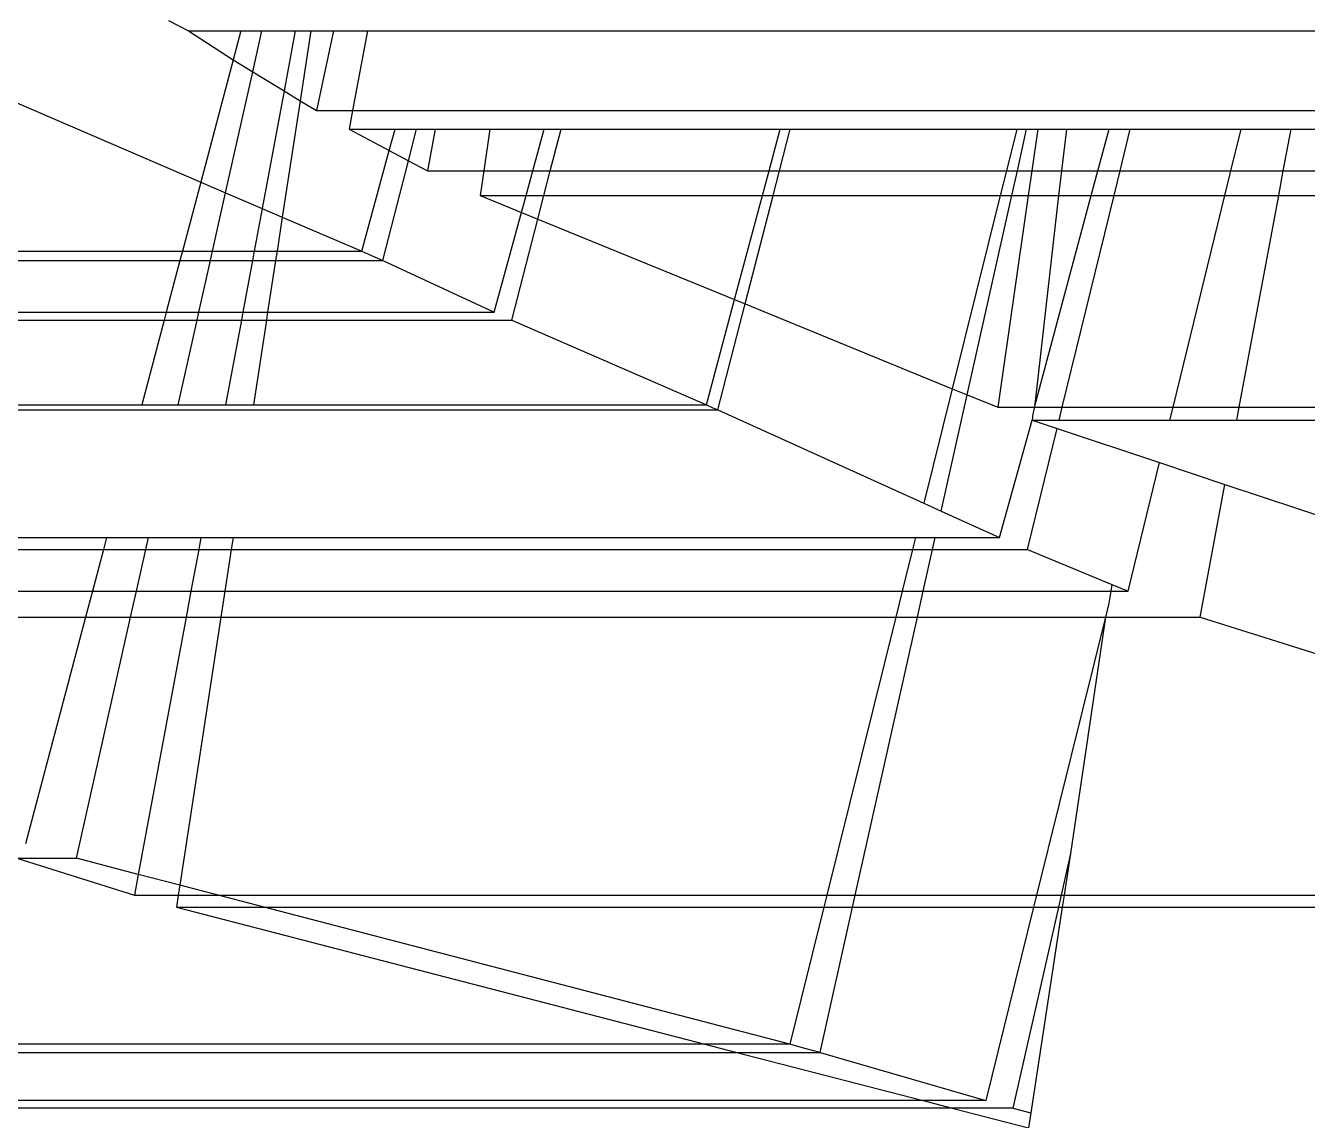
# Model space of a CAD drawing. Extents: x -24961 to 905641, y -154323 to 635957.
# Drawn here: x 396073.26 to 396088.68, y -143400.7 to -143387.53 of the extents above; entities that cross this region are included whole.
import ezdxf

# ---------------------------------------------------------------- set-up
doc = ezdxf.new("R2010")
doc.units = 0
doc.header["$LTSCALE"] = 1000
doc.header["$MEASUREMENT"] = 0

msp = doc.modelspace()

# ---------------------------------------------------------------- linework, layer by layer
for p, q in [((396074.976, -143387.467), (396075.22, -143387.592)), ((396075.22, -143387.592), (396075.847, -143387.592)), ((396075.22, -143387.592), (396075.754, -143387.941)), ((396075.847, -143387.592), (396075.754, -143387.941)), ((396075.847, -143387.592), (396076.1, -143387.592)), ((396075.99, -143388.085), (396076.1, -143387.592)), ((396076.1, -143387.592), (396076.502, -143387.592)), ((396076.502, -143387.592), (396076.368, -143388.315)), ((396076.502, -143387.592), (396076.69, -143387.592)), ((396076.69, -143387.592), (396076.561, -143388.432)), ((396076.69, -143387.592), (396076.964, -143387.592)), ((396076.964, -143387.592), (396076.758, -143388.552)), ((396076.964, -143387.592), (396077.372, -143387.592)), ((396077.372, -143387.592), (396077.192, -143388.552)), ((396077.372, -143387.592), (396101.031, -143387.592)), ((396075.754, -143387.941), (396075.365, -143389.411)), ((396075.754, -143387.941), (396075.99, -143388.085)), ((396072.211, -143388.052), (396075.365, -143389.411)), ((396075.664, -143389.54), (396075.99, -143388.085)), ((396075.99, -143388.085), (396076.368, -143388.315)), ((396076.368, -143388.315), (396076.104, -143389.729)), ((396076.561, -143388.432), (396076.346, -143389.833)), ((396076.368, -143388.315), (396076.561, -143388.432)), ((396076.561, -143388.432), (396076.758, -143388.552)), ((396076.758, -143388.552), (396077.192, -143388.552)), ((396077.192, -143388.552), (396077.15, -143388.776)), ((396077.192, -143388.552), (396102.608, -143388.552)), ((396077.15, -143388.776), (396077.703, -143388.776)), ((396077.15, -143388.776), (396077.633, -143389.032)), ((396077.633, -143389.032), (396077.703, -143388.776)), ((396077.703, -143388.776), (396077.96, -143388.776)), ((396077.863, -143389.154), (396077.96, -143388.776)), ((396077.96, -143388.776), (396078.186, -143388.776)), ((396078.186, -143388.776), (396078.092, -143389.275)), ((396078.186, -143388.776), (396078.843, -143388.776)), ((396078.843, -143388.776), (396078.771, -143389.275)), ((396078.843, -143388.776), (396079.497, -143388.776)), ((396079.36, -143389.275), (396079.497, -143388.776)), ((396079.497, -143388.776), (396079.699, -143388.776)), ((396079.57, -143389.275), (396079.699, -143388.776)), ((396079.699, -143388.776), (396082.336, -143388.776)), ((396082.202, -143389.275), (396082.336, -143388.776)), ((396082.328, -143389.275), (396082.457, -143388.776)), ((396082.336, -143388.776), (396082.457, -143388.776)), ((396082.457, -143388.776), (396085.18, -143388.776)), ((396085.18, -143388.776), (396085.056, -143389.275)), ((396085.18, -143388.776), (396085.3, -143388.776)), ((396085.189, -143389.275), (396085.3, -143388.776)), ((396085.3, -143388.776), (396085.436, -143388.776)), ((396085.436, -143388.776), (396085.363, -143389.275)), ((396085.436, -143388.776), (396085.778, -143388.776)), ((396085.778, -143388.776), (396085.719, -143389.275)), ((396085.778, -143388.776), (396086.292, -143388.776)), ((396086.158, -143389.275), (396086.292, -143388.776)), ((396086.292, -143388.776), (396086.547, -143388.776)), ((396086.425, -143389.275), (396086.547, -143388.776)), ((396086.547, -143388.776), (396087.879, -143388.776)), ((396087.757, -143389.275), (396087.879, -143388.776)), ((396087.879, -143388.776), (396088.48, -143388.776)), ((396088.387, -143389.275), (396088.48, -143388.776)), ((396088.48, -143388.776), (396089.72, -143388.776)), ((396077.303, -143390.242), (396077.633, -143389.032)), ((396077.633, -143389.032), (396077.863, -143389.154)), ((396077.557, -143390.355), (396077.863, -143389.154)), ((396077.863, -143389.154), (396078.092, -143389.275)), ((396078.092, -143389.275), (396078.771, -143389.275)), ((396078.771, -143389.275), (396078.728, -143389.574)), ((396078.771, -143389.275), (396079.36, -143389.275)), ((396079.279, -143389.574), (396079.36, -143389.275)), ((396079.36, -143389.275), (396079.57, -143389.275)), ((396079.493, -143389.574), (396079.57, -143389.275)), ((396079.57, -143389.275), (396082.202, -143389.275)), ((396082.122, -143389.574), (396082.202, -143389.275)), ((396082.202, -143389.275), (396082.328, -143389.275)), ((396082.251, -143389.574), (396082.328, -143389.275)), ((396082.328, -143389.275), (396085.056, -143389.275)), ((396085.056, -143389.275), (396084.982, -143389.574)), ((396085.056, -143389.275), (396085.189, -143389.275)), ((396085.122, -143389.574), (396085.189, -143389.275)), ((396085.189, -143389.275), (396085.363, -143389.275)), ((396085.363, -143389.275), (396085.32, -143389.574)), ((396085.363, -143389.275), (396085.719, -143389.275)), ((396085.719, -143389.275), (396085.684, -143389.574)), ((396085.719, -143389.275), (396086.158, -143389.275)), ((396086.078, -143389.574), (396086.158, -143389.275)), ((396086.158, -143389.275), (396086.425, -143389.275)), ((396086.352, -143389.574), (396086.425, -143389.275)), ((396086.425, -143389.275), (396087.757, -143389.275)), ((396087.684, -143389.574), (396087.757, -143389.275)), ((396087.757, -143389.275), (396088.387, -143389.275)), ((396088.332, -143389.574), (396088.387, -143389.275)), ((396088.387, -143389.275), (396089.638, -143389.275)), ((396075.365, -143389.411), (396075.145, -143390.242)), ((396075.365, -143389.411), (396075.664, -143389.54)), ((396075.507, -143390.242), (396075.664, -143389.54)), ((396075.664, -143389.54), (396076.104, -143389.729)), ((396078.728, -143389.574), (396079.279, -143389.574)), ((396078.728, -143389.574), (396079.223, -143389.776)), ((396079.223, -143389.776), (396079.279, -143389.574)), ((396079.279, -143389.574), (396079.493, -143389.574)), ((396079.42, -143389.857), (396079.493, -143389.574)), ((396079.493, -143389.574), (396082.122, -143389.574)), ((396081.787, -143390.825), (396082.122, -143389.574)), ((396081.914, -143390.877), (396082.251, -143389.574)), ((396082.122, -143389.574), (396082.251, -143389.574)), ((396082.251, -143389.574), (396084.982, -143389.574)), ((396084.982, -143389.574), (396084.406, -143391.897)), ((396084.585, -143391.97), (396085.122, -143389.574)), ((396085.32, -143389.574), (396084.952, -143392.12)), ((396084.982, -143389.574), (396085.122, -143389.574)), ((396085.122, -143389.574), (396085.32, -143389.574)), ((396085.32, -143389.574), (396085.684, -143389.574)), ((396085.684, -143389.574), (396085.395, -143392.12)), ((396085.395, -143392.12), (396086.078, -143389.574)), ((396085.684, -143389.574), (396086.078, -143389.574)), ((396085.729, -143392.12), (396086.352, -143389.574)), ((396086.078, -143389.574), (396086.352, -143389.574)), ((396086.352, -143389.574), (396087.684, -143389.574)), ((396087.062, -143392.12), (396087.684, -143389.574)), ((396087.684, -143389.574), (396088.332, -143389.574)), ((396087.858, -143392.12), (396088.332, -143389.574)), ((396088.332, -143389.574), (396089.589, -143389.574)), ((396076.104, -143389.729), (396076.009, -143390.242)), ((396076.104, -143389.729), (396076.346, -143389.833)), ((396076.346, -143389.833), (396076.283, -143390.242)), ((396076.346, -143389.833), (396077.303, -143390.242)), ((396078.895, -143390.976), (396079.223, -143389.776)), ((396079.223, -143389.776), (396079.42, -143389.857)), ((396079.106, -143391.071), (396079.42, -143389.857)), ((396079.42, -143389.857), (396081.787, -143390.825)), ((396071.712, -143390.242), (396075.145, -143390.242)), ((396075.145, -143390.242), (396075.115, -143390.355)), ((396075.145, -143390.242), (396075.507, -143390.242)), ((396075.481, -143390.355), (396075.507, -143390.242)), ((396075.507, -143390.242), (396076.009, -143390.242)), ((396076.009, -143390.242), (396075.988, -143390.355)), ((396076.009, -143390.242), (396076.283, -143390.242)), ((396076.283, -143390.242), (396076.265, -143390.355)), ((396076.283, -143390.242), (396077.303, -143390.242)), ((396077.303, -143390.242), (396077.429, -143390.3)), ((396077.429, -143390.3), (396077.557, -143390.355)), ((396071.687, -143390.355), (396075.115, -143390.355)), ((396075.115, -143390.355), (396074.95, -143390.976)), ((396075.115, -143390.355), (396075.481, -143390.355)), ((396075.342, -143390.976), (396075.481, -143390.355)), ((396075.481, -143390.355), (396075.988, -143390.355)), ((396075.988, -143390.355), (396075.872, -143390.976)), ((396075.988, -143390.355), (396076.265, -143390.355)), ((396076.265, -143390.355), (396076.17, -143390.976)), ((396076.265, -143390.355), (396077.557, -143390.355)), ((396077.557, -143390.355), (396078.895, -143390.976)), ((396081.447, -143392.09), (396081.787, -143390.825)), ((396081.585, -143392.151), (396081.914, -143390.877)), ((396081.787, -143390.825), (396081.914, -143390.877)), ((396081.914, -143390.877), (396084.406, -143391.897)), ((396071.524, -143391.071), (396074.925, -143391.071)), ((396071.545, -143390.976), (396074.95, -143390.976)), ((396074.925, -143391.071), (396074.655, -143392.09)), ((396074.95, -143390.976), (396074.925, -143391.071)), ((396074.925, -143391.071), (396075.321, -143391.071)), ((396074.95, -143390.976), (396075.342, -143390.976)), ((396075.093, -143392.09), (396075.321, -143391.071)), ((396075.321, -143391.071), (396075.342, -143390.976)), ((396075.321, -143391.071), (396075.855, -143391.071)), ((396075.342, -143390.976), (396075.872, -143390.976)), ((396075.855, -143391.071), (396075.665, -143392.09)), ((396075.872, -143390.976), (396075.855, -143391.071)), ((396075.855, -143391.071), (396076.156, -143391.071)), ((396075.872, -143390.976), (396076.17, -143390.976)), ((396076.156, -143391.071), (396075.999, -143392.09)), ((396076.17, -143390.976), (396076.156, -143391.071)), ((396076.156, -143391.071), (396079.106, -143391.071)), ((396076.17, -143390.976), (396078.895, -143390.976)), ((396079.106, -143391.071), (396081.447, -143392.09)), ((396084.406, -143391.897), (396084.065, -143393.274)), ((396084.272, -143393.368), (396084.585, -143391.97)), ((396084.406, -143391.897), (396084.585, -143391.97)), ((396084.585, -143391.97), (396084.952, -143392.12)), ((396058.114, -143392.151), (396081.585, -143392.151)), ((396071.292, -143392.09), (396074.655, -143392.09)), ((396074.655, -143392.09), (396075.093, -143392.09)), ((396075.093, -143392.09), (396075.665, -143392.09)), ((396075.665, -143392.09), (396075.999, -143392.09)), ((396075.999, -143392.09), (396081.447, -143392.09)), ((396081.447, -143392.09), (396081.516, -143392.121)), ((396081.516, -143392.121), (396081.585, -143392.151)), ((396081.585, -143392.151), (396084.065, -143393.274)), ((396084.952, -143392.12), (396085.395, -143392.12)), ((396085.395, -143392.12), (396085.374, -143392.2)), ((396085.395, -143392.12), (396085.729, -143392.12)), ((396085.692, -143392.273), (396085.729, -143392.12)), ((396085.729, -143392.12), (396087.062, -143392.12)), ((396087.024, -143392.273), (396087.062, -143392.12)), ((396087.062, -143392.12), (396087.858, -143392.12)), ((396087.829, -143392.273), (396087.858, -143392.12)), ((396087.858, -143392.12), (396089.171, -143392.12)), ((396084.975, -143393.686), (396085.365, -143392.273)), ((396085.374, -143392.2), (396085.365, -143392.273)), ((396085.365, -143392.273), (396085.692, -143392.273)), ((396085.365, -143392.273), (396085.667, -143392.374)), ((396085.692, -143392.273), (396087.024, -143392.273)), ((396087.024, -143392.273), (396087.829, -143392.273)), ((396087.829, -143392.273), (396089.146, -143392.273)), ((396085.311, -143393.831), (396085.667, -143392.374)), ((396085.667, -143392.374), (396086.899, -143392.785)), ((396086.521, -143394.331), (396086.899, -143392.785)), ((396086.899, -143392.785), (396087.685, -143393.047)), ((396087.388, -143394.645), (396087.685, -143393.047)), ((396087.685, -143393.047), (396089.307, -143393.588)), ((396084.065, -143393.274), (396084.272, -143393.368)), ((396084.272, -143393.368), (396084.975, -143393.686)), ((396070.928, -143393.686), (396074.233, -143393.686)), ((396074.233, -143393.686), (396074.194, -143393.831)), ((396074.233, -143393.686), (396074.736, -143393.686)), ((396074.703, -143393.831), (396074.736, -143393.686)), ((396074.736, -143393.686), (396075.368, -143393.686)), ((396075.368, -143393.686), (396075.341, -143393.831)), ((396075.368, -143393.686), (396075.754, -143393.686)), ((396075.754, -143393.686), (396075.732, -143393.831)), ((396075.754, -143393.686), (396083.962, -143393.686)), ((396083.962, -143393.686), (396083.927, -143393.831)), ((396083.962, -143393.686), (396084.201, -143393.686)), ((396084.169, -143393.831), (396084.201, -143393.686)), ((396084.201, -143393.686), (396084.975, -143393.686)), ((396070.895, -143393.831), (396074.194, -143393.831)), ((396074.194, -143393.831), (396074.062, -143394.331)), ((396074.194, -143393.831), (396074.703, -143393.831)), ((396074.591, -143394.331), (396074.703, -143393.831)), ((396074.703, -143393.831), (396075.341, -143393.831)), ((396075.341, -143393.831), (396075.248, -143394.331)), ((396075.341, -143393.831), (396075.732, -143393.831)), ((396075.732, -143393.831), (396075.655, -143394.331)), ((396075.732, -143393.831), (396083.927, -143393.831)), ((396083.927, -143393.831), (396083.803, -143394.331)), ((396083.927, -143393.831), (396084.169, -143393.831)), ((396084.057, -143394.331), (396084.169, -143393.831)), ((396084.169, -143393.831), (396085.311, -143393.831)), ((396085.311, -143393.831), (396086.325, -143394.25)), ((396086.325, -143394.25), (396086.312, -143394.331)), ((396086.325, -143394.25), (396086.521, -143394.331)), ((396070.782, -143394.331), (396074.062, -143394.331)), ((396074.062, -143394.331), (396073.979, -143394.645)), ((396074.062, -143394.331), (396074.591, -143394.331)), ((396074.521, -143394.645), (396074.591, -143394.331)), ((396074.591, -143394.331), (396075.248, -143394.331)), ((396075.248, -143394.331), (396075.19, -143394.645)), ((396075.248, -143394.331), (396075.655, -143394.331)), ((396075.655, -143394.331), (396075.607, -143394.645)), ((396075.655, -143394.331), (396083.803, -143394.331)), ((396083.803, -143394.331), (396083.725, -143394.645)), ((396083.803, -143394.331), (396084.057, -143394.331)), ((396083.986, -143394.645), (396084.057, -143394.331)), ((396084.057, -143394.331), (396086.312, -143394.331)), ((396086.312, -143394.331), (396086.29, -143394.475)), ((396086.312, -143394.331), (396086.521, -143394.331)), ((396086.29, -143394.475), (396086.248, -143394.645)), ((396070.71, -143394.645), (396073.979, -143394.645)), ((396073.979, -143394.645), (396073.257, -143397.37)), ((396073.872, -143397.544), (396074.521, -143394.645)), ((396073.979, -143394.645), (396074.521, -143394.645)), ((396074.521, -143394.645), (396075.19, -143394.645)), ((396075.19, -143394.645), (396074.614, -143397.738)), ((396075.607, -143394.645), (396075.112, -143397.868)), ((396075.19, -143394.645), (396075.607, -143394.645)), ((396075.607, -143394.645), (396083.725, -143394.645)), ((396083.725, -143394.645), (396082.896, -143397.989)), ((396083.238, -143397.989), (396083.986, -143394.645)), ((396083.725, -143394.645), (396083.986, -143394.645)), ((396083.986, -143394.645), (396086.248, -143394.645)), ((396086.248, -143394.645), (396085.419, -143397.989)), ((396086.248, -143394.645), (396085.828, -143397.486)), ((396086.248, -143394.645), (396087.388, -143394.645)), ((396087.388, -143394.645), (396098.039, -143397.989)), ((396073.153, -143397.544), (396073.872, -143397.544)), ((396073.153, -143397.544), (396074.568, -143397.989)), ((396074.614, -143397.738), (396073.872, -143397.544)), ((396085.828, -143397.486), (396085.715, -143397.989)), ((396085.828, -143397.486), (396085.751, -143397.989)), ((396074.614, -143397.738), (396074.568, -143397.989)), ((396075.112, -143397.868), (396074.614, -143397.738)), ((396074.568, -143397.989), (396075.094, -143397.989)), ((396075.094, -143397.989), (396075.072, -143398.133)), ((396075.112, -143397.868), (396075.094, -143397.989)), ((396075.094, -143397.989), (396075.574, -143397.989)), ((396075.574, -143397.989), (396075.112, -143397.868)), ((396075.574, -143397.989), (396082.896, -143397.989)), ((396076.127, -143398.133), (396075.574, -143397.989)), ((396082.896, -143397.989), (396082.86, -143398.133)), ((396082.896, -143397.989), (396083.238, -143397.989)), ((396083.206, -143398.133), (396083.238, -143397.989)), ((396083.238, -143397.989), (396085.419, -143397.989)), ((396085.419, -143397.989), (396085.384, -143398.133)), ((396085.419, -143397.989), (396085.715, -143397.989)), ((396085.715, -143397.989), (396085.682, -143398.133)), ((396085.715, -143397.989), (396085.751, -143397.989)), ((396085.751, -143397.989), (396085.729, -143398.133)), ((396085.751, -143397.989), (396098.039, -143397.989)), ((396075.072, -143398.133), (396076.127, -143398.133)), ((396075.072, -143398.133), (396081.428, -143399.779)), ((396076.127, -143398.133), (396082.86, -143398.133)), ((396082.452, -143399.779), (396076.127, -143398.133)), ((396082.86, -143398.133), (396082.452, -143399.779)), ((396082.815, -143399.879), (396083.206, -143398.133)), ((396082.86, -143398.133), (396083.206, -143398.133)), ((396083.206, -143398.133), (396085.384, -143398.133)), ((396085.384, -143398.133), (396084.807, -143400.459)), ((396085.682, -143398.133), (396085.135, -143400.55)), ((396085.729, -143398.133), (396085.349, -143400.606)), ((396085.384, -143398.133), (396085.682, -143398.133)), ((396085.682, -143398.133), (396085.729, -143398.133)), ((396085.729, -143398.133), (396098.543, -143398.133)), ((396081.428, -143399.779), (396061.938, -143399.779)), ((396082.452, -143399.779), (396081.428, -143399.779)), ((396081.428, -143399.779), (396081.813, -143399.879)), ((396082.633, -143399.831), (396082.452, -143399.779)), ((396082.815, -143399.879), (396082.633, -143399.831)), ((396069.419, -143399.879), (396081.813, -143399.879)), ((396081.813, -143399.879), (396084.056, -143400.459)), ((396081.813, -143399.879), (396082.815, -143399.879)), ((396082.815, -143399.879), (396084.807, -143400.459)), ((396084.056, -143400.459), (396069.326, -143400.459)), ((396084.056, -143400.459), (396084.406, -143400.55)), ((396084.807, -143400.459), (396084.056, -143400.459)), ((396084.406, -143400.55), (396069.311, -143400.55)), ((396084.406, -143400.55), (396085.322, -143400.787)), ((396085.135, -143400.55), (396084.406, -143400.55)), ((396085.135, -143400.55), (396085.349, -143400.606)), ((396085.349, -143400.606), (396085.322, -143400.787))]:
    msp.add_line(p, q)

doc.saveas('drawing.dxf')
